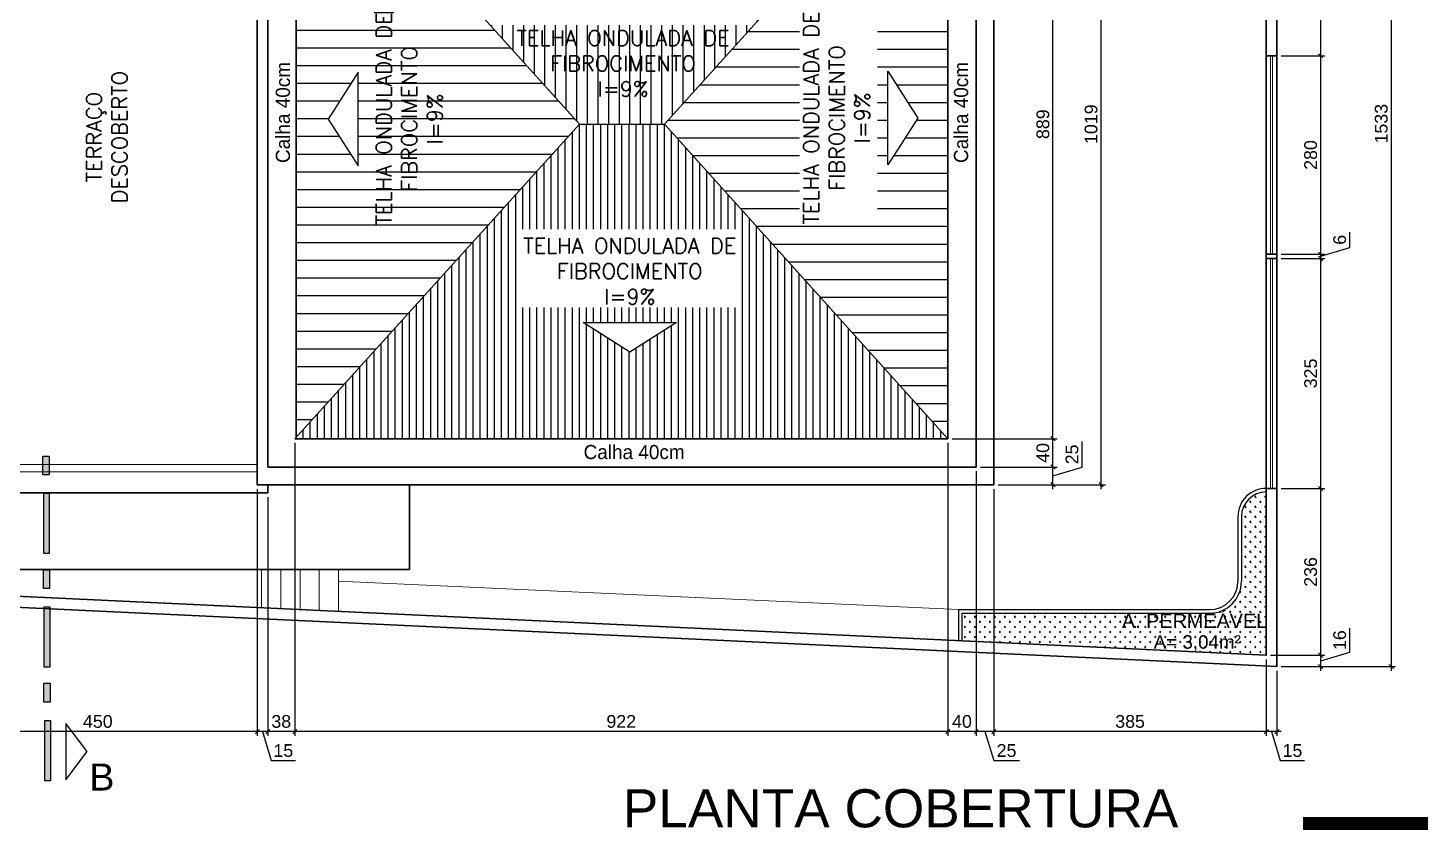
# Model space of a CAD drawing. Extents: x -165 to 197, y 154 to 653.
# Drawn here: x 38.53 to 58.18, y 472.51 to 483.84 of the extents above; entities that cross this region are included whole.
import ezdxf

# ---------------------------------------------------------------- set-up
doc = ezdxf.new("R2010")
doc.units = 0
doc.header["$MEASUREMENT"] = 0
doc.header["$PDMODE"] = 3
doc.header["$PDSIZE"] = 0.1
doc.layers.get('0').update_dxf_attribs({"linetype": 'CONTINUOUS'})
doc.layers.get('DEFPOINTS').update_dxf_attribs({"linetype": 'CONTINUOUS'})
for name, color, linetype, lineweight in [('AIT-ESQUADRIA 34', 252, 'CONTINUOUS', 15), ('AIT-PAREDE', 4, 'CONTINUOUS', 30), ('Telhado', 36, 'CONTINUOUS', 25)]:
    doc.layers.add(name, color=color, linetype=linetype, lineweight=lineweight)
for name, color, linetype in [('AIT-PORTAS', 2, 'CONTINUOUS'), ('AIT-VEGETAÇÃO 25', 92, 'CONTINUOUS'), ('COTA', 1, 'CONTINUOUS'), ('LINHA CORTE', 7, 'CONTINUOUS'), ('TEXTO', 190, 'CONTINUOUS'), ('TXT-LAYOUT', 192, 'CONTINUOUS')]:
    doc.layers.add(name, color=color, linetype=linetype)
doc.styles.add('ARIAL', font='ARIAL.TTF', dxfattribs={"height": 0.18})
doc.styles.add('PLANTA', font='stylu.ttf', dxfattribs={"height": 0.22})
doc.styles.add('SIMPLEX', font='simplex.shx')
doc.dimstyles.new('Copy of ISO-25', dxfattribs={"dimtxt": 0.18, "dimasz": 0.06, "dimexe": 0.06, "dimexo": 0.06, "dimgap": 0.05, "dimtad": 1, "dimdec": 0, "dimlfac": 100, "dimdsep": 46, "dimtxsty": 'ARIAL', "dimblk1": 'OBLIQUE', "dimblk2": 'OBLIQUE', "dimsah": 1, "dimcen": 2.5, "dimdle": 0.06, "dimclrd": 256, "dimclre": 256, "dimclrt": 256, "dimadec": 0, "dimazin": 0, "dimtfac": 1, "dimtdec": 0, "dimtmove": 1, "dimatfit": 3, "dimldrblk": 'OBLIQUE', "dimfxl": 0, "dimtolj": 1, "dimtzin": 0, "dimlwd": -1, "dimlwe": -1, "dimarcsym": 0})
pattern_1 = [(180, (53.815805, 477.286445), (-0.0707107, -0.0707107), [0.01875, -0.1226714]), (135, (53.81581, 477.28644), (-0.0707107, -0.0707107), [0.01875, -0.08125]), (225, (53.81581, 477.28644), (0.0707107, -0.0707107), [0.01875, -0.08125])]
pattern_2 = [(180, (53.815805, 477.286445), (-0.0707107, -0.0707107), [0.01875, -0.1226714]), (135, (53.81581, 477.28644), (-0.0707107, -0.0707107), [0.01875, -0.08125]), (225, (53.81581, 477.28644), (0.0707107, -0.0707107), [0.01875, -0.08125])]

# ---------------------------------------------------------------- blocks, each defined once
blk = doc.blocks.new('_OBLIQUE')
at = {"color": 0, "linetype": 'ByBlock'}
blk.add_line((-0.5, -0.5), (0.5, 0.5), dxfattribs=at)
blk = doc.blocks.new('*D122')
at = {"layer": 'COTA'}
for p, q in [((56.012, 474.918), (56.012, 473.841)), ((56.162, 474.759), (56.162, 473.841)), ((56.222, 473.901), (55.952, 473.901)), ((56.087, 473.901), (56.21, 473.49)), ((56.21, 473.49), (56.552, 473.49))]:
    blk.add_line(p, q, dxfattribs=at)
at = {"layer": 'DEFPOINTS', "color": 0}
for p in [(56.012, 474.978), (56.162, 474.819), (56.012, 473.901)]:
    blk.add_point(p, dxfattribs=at)
at = {"layer": 'COTA', "xscale": 0.06, "yscale": 0.06, "zscale": 0.06, "rotation": 180}
blk.add_blockref('_OBLIQUE', (56.012, 473.901), dxfattribs=at)
at = {"layer": 'COTA', "xscale": 0.06, "yscale": 0.06, "zscale": 0.06}
blk.add_blockref('_OBLIQUE', (56.162, 473.901), dxfattribs=at)
at = {"layer": 'COTA', "insert": (56.381, 473.632), "char_height": 0.18, "attachment_point": 5, "style": 'ARIAL'}
blk.add_mtext('\\A1;15', dxfattribs=at)
blk = doc.blocks.new('*D123')
at = {"layer": 'COTA'}
for p, q in [((52.166, 477.326), (52.166, 473.841)), ((56.012, 474.918), (56.012, 473.841)), ((56.072, 473.901), (52.106, 473.901))]:
    blk.add_line(p, q, dxfattribs=at)
at = {"layer": 'DEFPOINTS', "color": 0}
for p in [(52.166, 477.386), (56.012, 474.978), (52.166, 473.901)]:
    blk.add_point(p, dxfattribs=at)
at = {"layer": 'COTA', "xscale": 0.06, "yscale": 0.06, "zscale": 0.06, "rotation": 180}
blk.add_blockref('_OBLIQUE', (52.166, 473.901), dxfattribs=at)
at = {"layer": 'COTA', "xscale": 0.06, "yscale": 0.06, "zscale": 0.06}
blk.add_blockref('_OBLIQUE', (56.012, 473.901), dxfattribs=at)
at = {"layer": 'COTA', "insert": (54.089, 474.043), "char_height": 0.18, "attachment_point": 5, "style": 'ARIAL'}
blk.add_mtext('\\A1;385', dxfattribs=at)
blk = doc.blocks.new('*D124')
at = {"layer": 'COTA'}
for p, q in [((51.916, 477.576), (51.916, 473.841)), ((52.166, 477.326), (52.166, 473.841)), ((52.226, 473.901), (51.856, 473.901)), ((52.041, 473.901), (52.164, 473.49)), ((52.164, 473.49), (52.526, 473.49))]:
    blk.add_line(p, q, dxfattribs=at)
at = {"layer": 'DEFPOINTS', "color": 0}
for p in [(51.916, 477.636), (52.166, 477.386), (51.916, 473.901)]:
    blk.add_point(p, dxfattribs=at)
at = {"layer": 'COTA', "xscale": 0.06, "yscale": 0.06, "zscale": 0.06, "rotation": 180}
blk.add_blockref('_OBLIQUE', (51.916, 473.901), dxfattribs=at)
at = {"layer": 'COTA', "xscale": 0.06, "yscale": 0.06, "zscale": 0.06}
blk.add_blockref('_OBLIQUE', (52.166, 473.901), dxfattribs=at)
at = {"layer": 'COTA', "insert": (52.345, 473.632), "char_height": 0.18, "attachment_point": 5, "style": 'ARIAL'}
blk.add_mtext('\\A1;25', dxfattribs=at)
blk = doc.blocks.new('*D125')
at = {"layer": 'COTA'}
for p, q in [((51.516, 477.976), (51.516, 473.841)), ((51.916, 477.576), (51.916, 473.841)), ((51.976, 473.901), (51.456, 473.901))]:
    blk.add_line(p, q, dxfattribs=at)
at = {"layer": 'DEFPOINTS', "color": 0}
for p in [(51.516, 478.036), (51.916, 477.636), (51.516, 473.901)]:
    blk.add_point(p, dxfattribs=at)
at = {"layer": 'COTA', "xscale": 0.06, "yscale": 0.06, "zscale": 0.06, "rotation": 180}
blk.add_blockref('_OBLIQUE', (51.516, 473.901), dxfattribs=at)
at = {"layer": 'COTA', "xscale": 0.06, "yscale": 0.06, "zscale": 0.06}
blk.add_blockref('_OBLIQUE', (51.916, 473.901), dxfattribs=at)
at = {"layer": 'COTA', "insert": (51.716, 474.043), "char_height": 0.18, "attachment_point": 5, "style": 'ARIAL'}
blk.add_mtext('\\A1;40', dxfattribs=at)
blk = doc.blocks.new('*D126')
at = {"layer": 'COTA'}
for p, q in [((42.297, 477.976), (42.297, 473.841)), ((51.516, 477.976), (51.516, 473.841)), ((51.576, 473.901), (42.237, 473.901))]:
    blk.add_line(p, q, dxfattribs=at)
at = {"layer": 'DEFPOINTS', "color": 0}
for p in [(42.297, 478.036), (51.516, 478.036), (42.297, 473.901)]:
    blk.add_point(p, dxfattribs=at)
at = {"layer": 'COTA', "xscale": 0.06, "yscale": 0.06, "zscale": 0.06, "rotation": 180}
blk.add_blockref('_OBLIQUE', (42.297, 473.901), dxfattribs=at)
at = {"layer": 'COTA', "xscale": 0.06, "yscale": 0.06, "zscale": 0.06}
blk.add_blockref('_OBLIQUE', (51.516, 473.901), dxfattribs=at)
at = {"layer": 'COTA', "insert": (46.906, 474.043), "char_height": 0.18, "attachment_point": 5, "style": 'ARIAL'}
blk.add_mtext('\\A1;922', dxfattribs=at)
blk = doc.blocks.new('*D127')
at = {"layer": 'COTA'}
for p, q in [((42.297, 477.976), (42.297, 473.841)), ((41.916, 477.211), (41.916, 473.841)), ((42.357, 473.901), (41.856, 473.901))]:
    blk.add_line(p, q, dxfattribs=at)
at = {"layer": 'DEFPOINTS', "color": 0}
for p in [(42.297, 478.036), (41.916, 477.271), (41.916, 473.901)]:
    blk.add_point(p, dxfattribs=at)
at = {"layer": 'COTA', "xscale": 0.06, "yscale": 0.06, "zscale": 0.06, "rotation": 180}
blk.add_blockref('_OBLIQUE', (41.916, 473.901), dxfattribs=at)
at = {"layer": 'COTA', "xscale": 0.06, "yscale": 0.06, "zscale": 0.06}
blk.add_blockref('_OBLIQUE', (42.297, 473.901), dxfattribs=at)
at = {"layer": 'COTA', "insert": (42.106, 474.043), "char_height": 0.18, "attachment_point": 5, "style": 'ARIAL'}
blk.add_mtext('\\A1;38', dxfattribs=at)
blk = doc.blocks.new('*D128')
at = {"layer": 'COTA'}
for p, q in [((41.766, 477.326), (41.766, 473.841)), ((41.916, 477.211), (41.916, 473.841)), ((41.976, 473.901), (41.706, 473.901)), ((41.841, 473.901), (41.964, 473.49)), ((41.964, 473.49), (42.306, 473.49))]:
    blk.add_line(p, q, dxfattribs=at)
at = {"layer": 'DEFPOINTS', "color": 0}
for p in [(41.766, 477.386), (41.916, 477.271), (41.766, 473.901)]:
    blk.add_point(p, dxfattribs=at)
at = {"layer": 'COTA', "xscale": 0.06, "yscale": 0.06, "zscale": 0.06, "rotation": 180}
blk.add_blockref('_OBLIQUE', (41.766, 473.901), dxfattribs=at)
at = {"layer": 'COTA', "xscale": 0.06, "yscale": 0.06, "zscale": 0.06}
blk.add_blockref('_OBLIQUE', (41.916, 473.901), dxfattribs=at)
at = {"layer": 'COTA', "insert": (42.135, 473.632), "char_height": 0.18, "attachment_point": 5, "style": 'ARIAL'}
blk.add_mtext('\\A1;15', dxfattribs=at)
blk = doc.blocks.new('*D129')
at = {"layer": 'COTA'}
for p, q in [((41.766, 477.326), (41.766, 473.841)), ((37.266, 477.211), (37.266, 473.841)), ((41.826, 473.901), (37.206, 473.901))]:
    blk.add_line(p, q, dxfattribs=at)
at = {"layer": 'DEFPOINTS', "color": 0}
for p in [(37.266, 477.271), (41.766, 477.386), (37.266, 473.901)]:
    blk.add_point(p, dxfattribs=at)
at = {"layer": 'COTA', "xscale": 0.06, "yscale": 0.06, "zscale": 0.06, "rotation": 180}
blk.add_blockref('_OBLIQUE', (37.266, 473.901), dxfattribs=at)
at = {"layer": 'COTA', "xscale": 0.06, "yscale": 0.06, "zscale": 0.06}
blk.add_blockref('_OBLIQUE', (41.766, 473.901), dxfattribs=at)
at = {"layer": 'COTA', "insert": (39.516, 474.043), "char_height": 0.18, "attachment_point": 5, "style": 'ARIAL'}
blk.add_mtext('\\A1;450', dxfattribs=at)
blk = doc.blocks.new('*D144')
at = {"layer": 'COTA'}
for p, q in [((57.191, 475.022), (57.191, 475.362)), ((56.072, 474.978), (56.841, 474.978)), ((56.781, 474.759), (56.781, 475.038)), ((56.781, 474.899), (57.191, 475.022)), ((56.222, 474.819), (56.841, 474.819))]:
    blk.add_line(p, q, dxfattribs=at)
at = {"layer": 'DEFPOINTS', "color": 0}
for p in [(56.012, 474.978), (56.781, 474.978), (56.162, 474.819)]:
    blk.add_point(p, dxfattribs=at)
at = {"layer": 'COTA', "xscale": 0.06, "yscale": 0.06, "zscale": 0.06}
for p, rotation in [((56.781, 474.978), 90), ((56.781, 474.819), 270)]:
    blk.add_blockref('_OBLIQUE', p, dxfattribs=dict(at, rotation=rotation))
at = {"layer": 'COTA', "insert": (57.049, 475.192), "char_height": 0.18, "attachment_point": 5, "rotation": 90, "style": 'ARIAL'}
blk.add_mtext('\\A1;16', dxfattribs=at)
blk = doc.blocks.new('*D145')
at = {"layer": 'COTA'}
for p, q in [((56.222, 477.333), (56.841, 477.333)), ((56.781, 474.918), (56.781, 477.393)), ((56.072, 474.978), (56.841, 474.978))]:
    blk.add_line(p, q, dxfattribs=at)
at = {"layer": 'DEFPOINTS', "color": 0}
for p in [(56.162, 477.333), (56.781, 477.333), (56.012, 474.978)]:
    blk.add_point(p, dxfattribs=at)
at = {"layer": 'COTA', "xscale": 0.06, "yscale": 0.06, "zscale": 0.06}
for p, rotation in [((56.781, 477.333), 90), ((56.781, 474.978), 270)]:
    blk.add_blockref('_OBLIQUE', p, dxfattribs=dict(at, rotation=rotation))
at = {"layer": 'COTA', "insert": (56.639, 476.155), "char_height": 0.18, "attachment_point": 5, "rotation": 90, "style": 'ARIAL'}
blk.add_mtext('\\A1;236', dxfattribs=at)
blk = doc.blocks.new('*D146')
at = {"layer": 'COTA'}
for p, q in [((56.781, 477.273), (56.781, 480.643)), ((56.222, 480.583), (56.841, 480.583)), ((56.222, 477.333), (56.841, 477.333))]:
    blk.add_line(p, q, dxfattribs=at)
at = {"layer": 'DEFPOINTS', "color": 0}
for p in [(56.162, 480.583), (56.781, 480.583), (56.162, 477.333)]:
    blk.add_point(p, dxfattribs=at)
at = {"layer": 'COTA', "xscale": 0.06, "yscale": 0.06, "zscale": 0.06}
for p, rotation in [((56.781, 480.583), 90), ((56.781, 477.333), 270)]:
    blk.add_blockref('_OBLIQUE', p, dxfattribs=dict(at, rotation=rotation))
at = {"layer": 'COTA', "insert": (56.639, 478.958), "char_height": 0.18, "attachment_point": 5, "rotation": 90, "style": 'ARIAL'}
blk.add_mtext('\\A1;325', dxfattribs=at)
blk = doc.blocks.new('*D147')
at = {"layer": 'COTA'}
for p, q in [((57.191, 480.736), (57.191, 480.955)), ((56.222, 480.643), (56.841, 480.643)), ((56.781, 480.613), (57.191, 480.736)), ((56.781, 480.643), (56.781, 480.703)), ((56.781, 480.583), (56.781, 480.643)), ((56.781, 480.583), (56.781, 480.643)), ((56.222, 480.583), (56.841, 480.583)), ((56.781, 480.583), (56.781, 480.523))]:
    blk.add_line(p, q, dxfattribs=at)
at = {"layer": 'DEFPOINTS', "color": 0}
for p in [(56.162, 480.643), (56.781, 480.643), (56.162, 480.583)]:
    blk.add_point(p, dxfattribs=at)
at = {"layer": 'COTA', "xscale": 0.06, "yscale": 0.06, "zscale": 0.06}
for p, rotation in [((56.781, 480.643), 270), ((56.781, 480.583), 90)]:
    blk.add_blockref('_OBLIQUE', p, dxfattribs=dict(at, rotation=rotation))
at = {"layer": 'COTA', "insert": (57.049, 480.845), "char_height": 0.18, "attachment_point": 5, "rotation": 90, "style": 'ARIAL'}
blk.add_mtext('\\A1;6', dxfattribs=at)
blk = doc.blocks.new('*D148')
at = {"layer": 'COTA'}
for p, q in [((56.222, 483.443), (56.841, 483.443)), ((56.781, 480.583), (56.781, 483.503)), ((56.222, 480.643), (56.841, 480.643))]:
    blk.add_line(p, q, dxfattribs=at)
at = {"layer": 'DEFPOINTS', "color": 0}
for p in [(56.162, 483.443), (56.781, 483.443), (56.162, 480.643)]:
    blk.add_point(p, dxfattribs=at)
at = {"layer": 'COTA', "xscale": 0.06, "yscale": 0.06, "zscale": 0.06}
for p, rotation in [((56.781, 483.443), 90), ((56.781, 480.643), 270)]:
    blk.add_blockref('_OBLIQUE', p, dxfattribs=dict(at, rotation=rotation))
at = {"layer": 'COTA', "insert": (56.639, 482.043), "char_height": 0.18, "attachment_point": 5, "rotation": 90, "style": 'ARIAL'}
blk.add_mtext('\\A1;280', dxfattribs=at)
blk = doc.blocks.new('*D149')
at = {"layer": 'COTA'}
for p, q in [((56.781, 483.383), (56.781, 490.055)), ((56.072, 489.995), (56.841, 489.995)), ((56.222, 483.443), (56.841, 483.443))]:
    blk.add_line(p, q, dxfattribs=at)
at = {"layer": 'DEFPOINTS', "color": 0}
for p in [(56.012, 489.995), (56.781, 489.995), (56.162, 483.443)]:
    blk.add_point(p, dxfattribs=at)
at = {"layer": 'COTA', "xscale": 0.06, "yscale": 0.06, "zscale": 0.06}
for p, rotation in [((56.781, 489.995), 90), ((56.781, 483.443), 270)]:
    blk.add_blockref('_OBLIQUE', p, dxfattribs=dict(at, rotation=rotation))
at = {"layer": 'COTA', "insert": (56.639, 487.595), "char_height": 0.18, "attachment_point": 5, "rotation": 90, "style": 'ARIAL'}
blk.add_mtext('\\A1;655', dxfattribs=at)
blk = doc.blocks.new('*D151')
at = {"layer": 'COTA'}
for p, q in [((56.841, 490.151), (57.838, 490.151)), ((57.778, 474.759), (57.778, 490.211)), ((56.841, 474.819), (57.838, 474.819))]:
    blk.add_line(p, q, dxfattribs=at)
at = {"layer": 'DEFPOINTS', "color": 0}
for p in [(56.781, 490.151), (57.778, 490.151), (56.781, 474.819)]:
    blk.add_point(p, dxfattribs=at)
at = {"layer": 'COTA', "xscale": 0.06, "yscale": 0.06, "zscale": 0.06}
for p, rotation in [((57.778, 490.151), 90), ((57.778, 474.819), 270)]:
    blk.add_blockref('_OBLIQUE', p, dxfattribs=dict(at, rotation=rotation))
at = {"layer": 'COTA', "insert": (57.636, 482.485), "char_height": 0.18, "attachment_point": 5, "rotation": 90, "style": 'ARIAL'}
blk.add_mtext('\\A1;1533', dxfattribs=at)
blk = doc.blocks.new('*D152')
at = {"layer": 'COTA'}
for p, q in [((53.412, 477.634), (53.412, 477.996)), ((53.001, 477.326), (53.001, 477.696)), ((51.976, 477.636), (53.061, 477.636)), ((53.001, 477.511), (53.412, 477.634)), ((52.226, 477.386), (53.061, 477.386))]:
    blk.add_line(p, q, dxfattribs=at)
at = {"layer": 'DEFPOINTS', "color": 0}
for p in [(51.916, 477.636), (53.001, 477.636), (52.166, 477.386)]:
    blk.add_point(p, dxfattribs=at)
at = {"layer": 'COTA', "xscale": 0.06, "yscale": 0.06, "zscale": 0.06}
for p, rotation in [((53.001, 477.636), 90), ((53.001, 477.386), 270)]:
    blk.add_blockref('_OBLIQUE', p, dxfattribs=dict(at, rotation=rotation))
at = {"layer": 'COTA', "insert": (53.27, 477.815), "char_height": 0.18, "attachment_point": 5, "rotation": 90, "style": 'ARIAL'}
blk.add_mtext('\\A1;25', dxfattribs=at)
blk = doc.blocks.new('*D153')
at = {"layer": 'COTA'}
for p, q in [((53.001, 477.576), (53.001, 478.096)), ((51.576, 478.036), (53.061, 478.036)), ((51.976, 477.636), (53.061, 477.636))]:
    blk.add_line(p, q, dxfattribs=at)
at = {"layer": 'DEFPOINTS', "color": 0}
for p in [(51.516, 478.036), (53.001, 478.036), (51.916, 477.636)]:
    blk.add_point(p, dxfattribs=at)
at = {"layer": 'COTA', "xscale": 0.06, "yscale": 0.06, "zscale": 0.06}
for p, rotation in [((53.001, 478.036), 90), ((53.001, 477.636), 270)]:
    blk.add_blockref('_OBLIQUE', p, dxfattribs=dict(at, rotation=rotation))
at = {"layer": 'COTA', "insert": (52.859, 477.836), "char_height": 0.18, "attachment_point": 5, "rotation": 90, "style": 'ARIAL'}
blk.add_mtext('\\A1;40', dxfattribs=at)
blk = doc.blocks.new('*D154')
at = {"layer": 'COTA'}
for p, q in [((51.576, 486.921), (53.061, 486.921)), ((53.001, 477.976), (53.001, 486.981)), ((51.576, 478.036), (53.061, 478.036))]:
    blk.add_line(p, q, dxfattribs=at)
at = {"layer": 'DEFPOINTS', "color": 0}
for p in [(51.516, 486.921), (53.001, 486.921), (51.516, 478.036)]:
    blk.add_point(p, dxfattribs=at)
at = {"layer": 'COTA', "xscale": 0.06, "yscale": 0.06, "zscale": 0.06}
for p, rotation in [((53.001, 486.921), 90), ((53.001, 478.036), 270)]:
    blk.add_blockref('_OBLIQUE', p, dxfattribs=dict(at, rotation=rotation))
at = {"layer": 'COTA', "insert": (52.859, 482.478), "char_height": 0.18, "attachment_point": 5, "rotation": 90, "style": 'ARIAL'}
blk.add_mtext('\\A1;889', dxfattribs=at)
blk = doc.blocks.new('*D157')
at = {"layer": 'COTA'}
for p, q in [((53.061, 487.571), (53.741, 487.571)), ((53.681, 477.326), (53.681, 487.631)), ((53.061, 477.386), (53.741, 477.386))]:
    blk.add_line(p, q, dxfattribs=at)
at = {"layer": 'DEFPOINTS', "color": 0}
for p in [(53.001, 487.571), (53.681, 487.571), (53.001, 477.386)]:
    blk.add_point(p, dxfattribs=at)
at = {"layer": 'COTA', "xscale": 0.06, "yscale": 0.06, "zscale": 0.06}
for p, rotation in [((53.681, 487.571), 90), ((53.681, 477.386), 270)]:
    blk.add_blockref('_OBLIQUE', p, dxfattribs=dict(at, rotation=rotation))
at = {"layer": 'COTA', "insert": (53.539, 482.478), "char_height": 0.18, "attachment_point": 5, "rotation": 90, "style": 'ARIAL'}
blk.add_mtext('\\A1;1019', dxfattribs=at)

msp = doc.modelspace()

# ---------------------------------------------------------------- hatches: boundary and pattern name
at = {"layer": 'AIT-VEGETAÇÃO 25'}
h = msp.add_hatch(dxfattribs=at)
h.set_pattern_fill('GRASS', color=256, scale=0.1, angle=90, style=0)
h.set_pattern_definition(pattern_2)
edge = h.paths.add_edge_path()
edge.add_line((56.012, 474.978), (56.012, 477.286))
edge.add_arc((56.012, 476.936), 0.35, 90, 180)
edge.add_line((55.662, 476.936), (55.662, 476.023))
edge.add_arc((55.212, 476.023), 0.45, -90, 0, ccw=False)
edge.add_line((55.212, 475.573), (51.716, 475.573))
edge.add_line((51.716, 475.573), (51.716, 475.181))
edge.add_line((51.716, 475.181), (56.012, 474.978))
h = msp.add_hatch(dxfattribs=at)
h.set_pattern_fill('GRASS', color=256, scale=0.1, angle=90, style=0)
h.set_pattern_definition(pattern_2)
edge = h.paths.add_edge_path()
edge.add_line((56.012, 474.978), (56.012, 477.286))
edge.add_arc((56.012, 476.936), 0.35, 90, 180)
edge.add_line((55.662, 476.936), (55.662, 476.023))
edge.add_arc((55.212, 476.023), 0.45, -90, 0, ccw=False)
edge.add_line((55.212, 475.573), (51.716, 475.573))
edge.add_line((51.716, 475.573), (51.716, 475.181))
edge.add_line((51.716, 475.181), (56.012, 474.978))
h = msp.add_hatch(dxfattribs=at)
h.set_pattern_fill('GRASS', color=256, scale=0.1, angle=90, style=0)
h.set_pattern_definition(pattern_1)
h.paths.add_polyline_path([(56.012, 474.978), (56.012, 477.286, 0.414214), (55.662, 476.936), (55.662, 476.023, -0.414214), (55.212, 475.573), (53.816, 475.573), (53.816, 475.1)])
h = msp.add_hatch(dxfattribs=at)
h.set_pattern_fill('GRASS', color=256, scale=0.1, angle=90, style=0)
h.set_pattern_definition(pattern_1)
h.paths.add_polyline_path([(56.012, 474.978), (56.012, 477.286, 0.414214), (55.662, 476.936), (55.662, 476.023, -0.414214), (55.212, 475.573), (53.816, 475.573), (53.816, 475.1)])
at = {"layer": 'LINHA CORTE'}
for points in [[(38.828, 477.792), (38.739, 477.792), (38.739, 477.525), (38.828, 477.525)], [(38.836, 477.262), (38.747, 477.262), (38.747, 476.418), (38.836, 476.418)], [(38.836, 476.187), (38.747, 476.187), (38.747, 475.921), (38.836, 475.921)], [(38.843, 475.658), (38.755, 475.658), (38.755, 474.814), (38.843, 474.814)], [(38.843, 474.583), (38.755, 474.583), (38.755, 474.316), (38.843, 474.316)], [(38.851, 474.053), (38.762, 474.053), (38.762, 473.209), (38.851, 473.209)]]:
    msp.add_hatch(color=256, dxfattribs=at).paths.add_polyline_path(points)
at = {"layer": 'Telhado'}
h = msp.add_hatch(dxfattribs=at)
h.set_pattern_fill('_USER', color=256, scale=0.25, style=0, pattern_type=0)
h.set_pattern_definition([(0, (42.3158, 478.05678), (0, 0.25), [])])
h.paths.add_polyline_path([(42.316, 486.921), (42.316, 478.057), (46.316, 482.478)])
h.paths.add_polyline_path([(43.191, 483.211), (43.191, 481.892), (42.769, 482.551)], flags=16)
h.paths.add_polyline_path([(43.391, 481.058), (43.391, 484.046), (44.435, 484.046), (44.435, 481.058)], flags=24)
h = msp.add_hatch(dxfattribs=at)
h.set_pattern_fill('_USER', color=256, scale=0.25, style=0, pattern_type=0)
h.set_pattern_definition([(0, (47.5158, 478.03578), (0, 0.25), [])])
h.paths.add_polyline_path([(50.525, 481.048), (49.42, 481.048), (49.42, 484.097), (50.525, 484.097)], flags=16)
h.paths.add_polyline_path([(50.727, 485.923), (50.727, 486.012), (50.994, 486.012), (50.994, 485.923)], flags=16)
h.paths.add_polyline_path([(51.516, 486.921), (47.516, 482.478), (51.516, 478.036)])
h.paths.add_polyline_path([(51.093, 482.565), (50.67, 481.906), (50.67, 483.225)])
h = msp.add_hatch(dxfattribs=at)
h.set_pattern_fill('_USER', color=256, scale=0.15, angle=90, style=0, pattern_type=0)
h.set_pattern_definition([(90, (-71.77148, 474.21928), (-0.15, 0), [])])
h.paths.add_polyline_path([(45.485, 485.011), (48.473, 485.011), (48.473, 483.967), (45.485, 483.967)], flags=24)
h.paths.add_polyline_path([(48.773, 483.875), (45.077, 483.875), (45.077, 485.967), (43.175, 485.967), (46.316, 482.478), (47.516, 482.478)])
h.paths.add_polyline_path([(48.777, 485.967), (48.777, 483.879), (50.657, 485.967)])
h = msp.add_hatch(dxfattribs=at)
h.set_pattern_fill('_USER', color=256, scale=0.1, angle=90, style=0, pattern_type=0)
h.set_pattern_definition([(90, (42.31581, 478.0357), (-0.1, 0), [])])
h.paths.add_polyline_path([(45.511, 479.89), (45.511, 480.996), (48.523, 480.996), (48.523, 479.89)], flags=16)
h.paths.add_polyline_path([(47.516, 482.478), (46.316, 482.478), (42.316, 478.057), (42.316, 478.036), (51.516, 478.036)])
h.paths.add_polyline_path([(47.685, 479.679), (47.026, 479.257), (46.366, 479.679)])

# ---------------------------------------------------------------- linework, layer by layer
at = {"layer": 'AIT-ESQUADRIA 34', "color": 9}
for p, q in [((56.012, 480.643), (56.012, 483.443)), ((56.012, 480.643), (56.012, 483.443)), ((56.072, 483.443), (56.072, 480.643)), ((56.072, 483.443), (56.072, 480.643)), ((56.102, 483.443), (56.102, 480.643)), ((56.102, 483.443), (56.102, 480.643)), ((56.162, 483.443), (56.162, 480.643)), ((56.162, 483.443), (56.162, 480.643)), ((56.012, 480.583), (56.012, 477.333)), ((56.012, 480.583), (56.012, 477.333)), ((56.072, 480.583), (56.072, 477.333)), ((56.072, 480.583), (56.072, 477.333)), ((56.102, 480.583), (56.102, 477.333)), ((56.102, 480.583), (56.102, 477.333)), ((56.162, 477.333), (56.162, 480.583)), ((56.162, 477.333), (56.162, 480.583)), ((37.766, 477.671), (41.766, 477.671)), ((41.766, 477.571), (37.766, 477.571)), ((41.826, 476.191), (41.826, 475.859)), ((41.826, 476.191), (41.826, 475.723)), ((41.826, 476.191), (41.826, 475.648)), ((42.098, 476.191), (42.098, 475.635)), ((42.098, 476.191), (42.098, 475.635)), ((42.371, 476.191), (42.371, 475.622)), ((42.371, 476.191), (42.371, 475.622)), ((42.643, 476.191), (42.643, 475.609)), ((42.916, 476.191), (42.916, 475.596)), ((42.916, 476.191), (42.916, 475.596)), ((42.916, 476.026), (51.666, 475.623)), ((51.666, 475.589), (51.666, 475.183))]:
    msp.add_line(p, q, dxfattribs=at)
at = {"layer": 'AIT-PAREDE'}
for p, q in [((56.162, 490.151), (56.162, 483.443)), ((56.162, 490.151), (56.162, 483.443)), ((56.012, 489.995), (56.012, 483.443)), ((56.012, 489.995), (56.012, 483.443)), ((41.766, 477.386), (41.766, 487.571)), ((41.916, 477.636), (41.916, 487.321)), ((42.316, 478.036), (42.316, 486.921)), ((51.516, 486.921), (51.516, 478.036)), ((51.916, 486.951), (51.916, 477.636)), ((52.166, 486.951), (52.166, 477.386)), ((56.012, 483.443), (56.162, 483.443)), ((56.012, 483.443), (56.162, 483.443)), ((56.012, 480.643), (56.012, 480.583)), ((56.072, 480.643), (56.012, 480.643)), ((56.012, 480.643), (56.162, 480.643)), ((56.012, 480.643), (56.012, 480.583)), ((56.072, 480.643), (56.012, 480.643)), ((56.012, 480.643), (56.162, 480.643)), ((56.162, 480.643), (56.162, 480.583)), ((56.162, 480.643), (56.162, 480.583)), ((56.162, 480.583), (56.012, 480.583)), ((56.162, 480.583), (56.012, 480.583)), ((48.476, 477.636), (51.916, 477.636)), ((37.266, 477.271), (41.916, 477.271)), ((41.766, 477.386), (52.166, 477.386)), ((41.916, 477.386), (41.916, 477.271)), ((56.012, 477.333), (56.012, 474.978)), ((56.012, 477.333), (56.162, 477.333)), ((56.012, 477.333), (56.012, 474.978)), ((56.012, 477.333), (56.162, 477.333)), ((56.162, 477.333), (56.162, 474.819)), ((56.162, 477.333), (56.162, 474.819)), ((56.012, 476.555), (56.012, 474.978)), ((56.012, 476.555), (56.012, 474.978)), ((56.012, 476.555), (56.012, 474.978)), ((56.012, 476.555), (56.012, 474.978)), ((56.162, 476.555), (56.162, 474.821)), ((56.162, 476.555), (56.162, 474.821)), ((56.162, 476.555), (56.162, 474.821)), ((56.162, 476.555), (56.162, 474.821)), ((56.012, 475.999), (56.012, 475.999)), ((56.012, 475.999), (56.012, 475.999)), ((56.012, 475.999), (56.012, 475.999)), ((56.012, 475.999), (56.012, 475.999)), ((56.012, 475.999), (56.012, 475.999)), ((56.012, 475.999), (56.012, 475.999))]:
    msp.add_line(p, q, dxfattribs=at)
at = {"layer": 'AIT-PAREDE', "ltscale": 10}
for p, q in [((42.297, 478.036), (51.516, 478.036)), ((41.916, 477.636), (48.476, 477.636)), ((43.916, 477.387), (43.916, 476.191)), ((33.048, 476.191), (43.916, 476.191))]:
    msp.add_line(p, q, dxfattribs=at)
at = {"layer": 'AIT-PAREDE'}
for points in [[(56.162, 490.151), (56.162, 474.821), (16.512, 476.686), (16.512, 476.844)], [(16.512, 488.37), (56.012, 489.995), (56.012, 474.978), (39.862, 475.741)], [(39.862, 475.741), (30.437, 476.186)]]:
    msp.add_lwpolyline(points, dxfattribs=at)
at = {"layer": 'AIT-PORTAS', "color": 9}
for p, q in [((55.612, 476.936), (55.612, 476.023)), ((55.612, 476.936), (55.612, 476.023)), ((55.612, 476.936), (55.612, 476.023)), ((55.612, 476.936), (55.612, 476.023)), ((55.662, 476.936), (55.662, 476.023)), ((55.662, 476.936), (55.662, 476.023)), ((55.662, 476.936), (55.662, 476.023)), ((55.662, 476.936), (55.662, 476.023)), ((51.666, 475.623), (51.666, 475.183)), ((51.666, 475.623), (55.212, 475.623)), ((51.666, 475.623), (51.666, 475.183)), ((51.666, 475.623), (55.212, 475.623)), ((51.716, 475.573), (51.716, 475.181)), ((51.716, 475.573), (55.212, 475.573)), ((51.716, 475.573), (51.716, 475.181)), ((51.716, 475.573), (55.212, 475.573)), ((53.766, 475.623), (55.212, 475.623)), ((53.766, 475.623), (55.212, 475.623)), ((53.816, 475.573), (55.212, 475.573)), ((53.816, 475.573), (55.212, 475.573))]:
    msp.add_line(p, q, dxfattribs=at)
for centre, radius, start, end in [((56.006, 476.939), 0.394, 89.1046, 180.3709), ((56.006, 476.939), 0.394, 89.1046, 180.3709), ((56.006, 476.939), 0.394, 89.1046, 180.3709), ((56.006, 476.939), 0.394, 89.1046, 180.3709), ((56.012, 476.936), 0.35, 90, 180), ((56.012, 476.936), 0.35, 90, 180), ((56.012, 476.936), 0.35, 90, 180), ((56.012, 476.936), 0.35, 90, 180), ((55.212, 476.023), 0.4, 270, 0), ((55.212, 476.023), 0.45, 270, 0), ((55.212, 476.023), 0.4, 270, 0), ((55.212, 476.023), 0.45, 270, 0), ((55.212, 476.023), 0.4, 270, 0), ((55.212, 476.023), 0.45, 270, 0), ((55.212, 476.023), 0.4, 270, 0), ((55.212, 476.023), 0.45, 270, 0)]:
    msp.add_arc(centre, radius, start, end, dxfattribs=at)
at = {"layer": 'LINHA CORTE'}
for points in [[(38.739, 477.525), (38.739, 477.792), (38.828, 477.792), (38.828, 477.525)], [(38.747, 477.262), (38.747, 476.418), (38.836, 476.418), (38.836, 477.262)], [(38.747, 475.921), (38.747, 476.187), (38.836, 476.187), (38.836, 475.921)], [(38.755, 475.657), (38.755, 474.813), (38.843, 474.813), (38.843, 475.657)], [(38.755, 474.316), (38.755, 474.583), (38.843, 474.583), (38.843, 474.316)], [(38.762, 474.053), (38.762, 473.209), (38.851, 473.209), (38.851, 474.053)], [(39.063, 474.015), (39.063, 473.221), (39.367, 473.618)]]:
    msp.add_lwpolyline(points, close=True, dxfattribs=at)
at = {"layer": 'Telhado'}
for p, q in [((46.316, 482.478), (42.316, 486.921)), ((47.516, 482.478), (51.516, 486.921)), ((46.316, 482.478), (42.297, 478.036)), ((46.316, 482.478), (47.516, 482.478)), ((47.516, 482.478), (51.516, 478.036))]:
    msp.add_line(p, q, dxfattribs=at)
at = {"layer": 'TEXTO'}
for points in [[(43.191, 481.892), (43.191, 483.211), (42.769, 482.551)], [(50.67, 481.906), (50.67, 483.225), (51.093, 482.565)], [(46.366, 479.679), (47.685, 479.679), (47.026, 479.257)]]:
    msp.add_lwpolyline(points, close=True, dxfattribs=at)
at = {"layer": 'TEXTO', "color": 0, "const_width": 0.185}
msp.add_lwpolyline([(56.532, 472.601), (72.282, 472.601)], dxfattribs=at)

# ---------------------------------------------------------------- texts
at = {"layer": 'TEXTO', "style": 'ARIAL'}
msp.add_text('B', height=0.381, dxfattribs=at).set_placement((39.396, 473.068))
at = {"layer": 'TEXTO', "char_height": 0.216, "width": 3.35168, "rotation": 90, "style": 'SIMPLEX'}
for s, insert, attachment_point in [('TELHA ONDULADA DE FIBROCIMENTO\\PI=9%', (43.445, 482.552), 2), ('TELHA ONDULADA DE FIBROCIMENTO\\PI=9%', (50.416, 482.566), 8), ('TERRAÇO\\PDESCOBERTO', (39.354, 482.295), 2)]:
    msp.add_mtext(s, dxfattribs=dict(at, insert=insert, attachment_point=attachment_point))
at = {"layer": 'TEXTO'}
for s, insert, char_height, width, attachment_point, style in [('TELHA ONDULADA DE FIBROCIMENTO\\PI=9%', (46.931, 483.803), 0.216, 3.35168, 2, 'SIMPLEX'), ('TELHA ONDULADA DE FIBROCIMENTO\\PI=9%', (47.026, 479.934), 0.216, 3.35168, 8, 'SIMPLEX'), ('A. PERMEÁVEL', (56.024, 475.564, 823.468), 0.2, 2.58568, 3, 'ARIAL'), ('{\\fArial|b0|i0|c238|p34;A= }3,04{\\fArial|b0|i0|c238|p34;m²}', (55.654, 475.261), 0.19, 8.59791, 3, 'ARIAL'), ('{\\fSwis721 Ex BT|b0|i0|c0|p34;PLANTA COBERTURA}', (46.928, 472.813), 0.5375, 20.81284, 4, 'PLANTA')]:
    msp.add_mtext(s, dxfattribs=dict(at, insert=insert, char_height=char_height, width=width, attachment_point=attachment_point, style=style))
at = {"layer": 'TXT-LAYOUT', "char_height": 0.2, "attachment_point": 6, "rotation": 90, "style": 'PLANTA'}
for insert in [(42.13, 483.357), (51.704, 483.357)]:
    msp.add_mtext('{\\fCentury Gothic|b0|i0|c0|p34;Calha 40cm}', dxfattribs=dict(at, insert=insert))
at = {"layer": 'TXT-LAYOUT', "insert": (47.801, 477.847), "char_height": 0.2, "attachment_point": 6, "style": 'PLANTA'}
msp.add_mtext('{\\fCentury Gothic|b0|i0|c0|p34;Calha 40cm}', dxfattribs=at)

# ---------------------------------------------------------------- dimensions: what is measured, and where the dimension line sits
at = {"layer": 'COTA'}
dim = msp.add_linear_dim(base=(56.781, 489.995), p1=(56.162, 483.443), p2=(56.012, 489.995), angle=90, dimstyle='Copy of ISO-25', dxfattribs=at)
dim.commit()
dim.dimension.update_dxf_attribs({"geometry": '*D149', "text_midpoint": (56.781, 487.595), "dimtype": 160})
for base, p1, p2, picture, middle in [((57.778, 490.151), (56.781, 474.819), (56.781, 490.151), '*D151', (57.636, 482.485)), ((53.681, 487.5711), (53.0014, 477.3858), (53.0014, 487.5711), '*D157', (53.5391, 482.4784)), ((53.0014, 486.9211), (51.5158, 478.0358), (51.5158, 486.9211), '*D154', (52.8595, 482.4784)), ((56.781, 483.443), (56.162, 480.643), (56.162, 483.443), '*D148', (56.639, 482.043)), ((56.781, 480.643), (56.162, 480.583), (56.162, 480.643), '*D147', (57.049, 480.786)), ((56.781, 480.583), (56.162, 477.333), (56.162, 480.583), '*D146', (56.639, 478.958)), ((53.001, 478.036), (51.916, 477.636), (51.516, 478.036), '*D153', (52.859, 477.836)), ((53.001, 477.636), (52.166, 477.386), (51.916, 477.636), '*D152', (53.27, 477.684)), ((56.780502915, 477.332799135), (56.011932838, 474.977799135), (56.161932838, 477.332799135), '*D145', (56.638538385, 476.155299135)), ((56.781, 474.978), (56.162, 474.819), (56.012, 474.978), '*D144', (57.049, 475.072))]:
    dim = msp.add_linear_dim(base=base, p1=p1, p2=p2, angle=90, dimstyle='Copy of ISO-25', dxfattribs=at)
    dim.commit()
    dim.dimension.update_dxf_attribs({"geometry": picture, "text_midpoint": middle})
for base, p1, p2, picture, middle in [((41.916, 473.901), (42.297, 478.036), (41.916, 477.271), '*D127', (42.106, 474.043)), ((42.297, 473.901), (51.516, 478.036), (42.297, 478.036), '*D126', (46.906, 474.043)), ((51.516, 473.901), (51.916, 477.636), (51.516, 478.036), '*D125', (51.716, 474.043)), ((51.916, 473.901), (52.166, 477.386), (51.916, 477.636), '*D124', (52.214, 473.632)), ((37.266, 473.901), (41.766, 477.386), (37.266, 477.271), '*D129', (39.516, 474.043)), ((41.766, 473.901), (41.916, 477.271), (41.766, 477.386), '*D128', (42.014, 473.632)), ((52.166, 473.901), (56.012, 474.978), (52.166, 477.386), '*D123', (54.089, 474.043)), ((56.012, 473.901), (56.162, 474.819), (56.012, 474.978), '*D122', (56.26, 473.632))]:
    dim = msp.add_linear_dim(base=base, p1=p1, p2=p2, dimstyle='Copy of ISO-25', dxfattribs=at)
    dim.commit()
    dim.dimension.update_dxf_attribs({"geometry": picture, "text_midpoint": middle})

doc.saveas('drawing.dxf')
